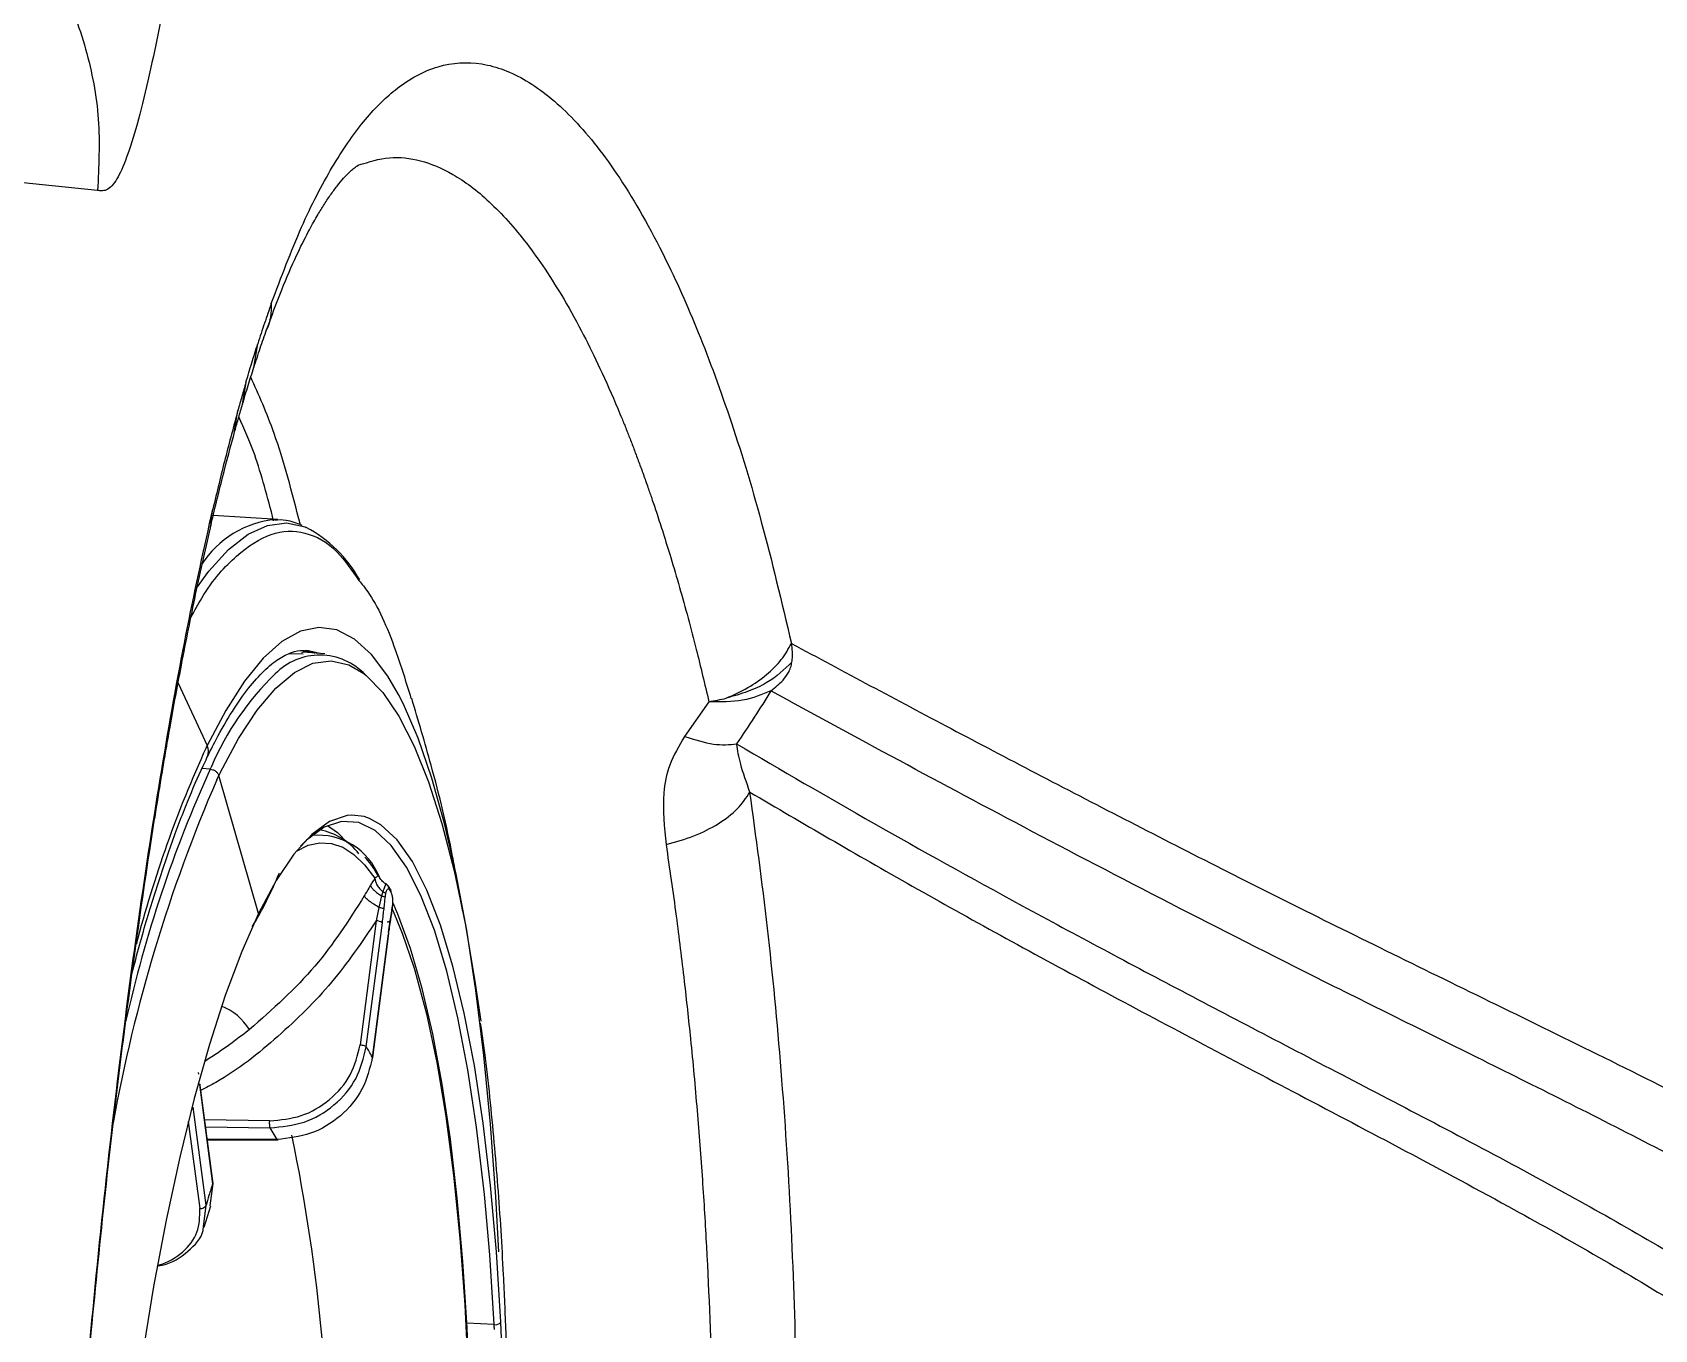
# Model space of a CAD drawing. Extents: x 400 to 501, y 484 to 634.
# Drawn here: x 411.428 to 414.917, y 555.84 to 558.63 of the extents above; entities that cross this region are included whole.
import ezdxf

# ---------------------------------------------------------------- set-up
doc = ezdxf.new("R2010")
doc.units = 0
doc.header["$MEASUREMENT"] = 0
doc.layers.add('1', color=4, linetype='Continuous')
doc.layers.add('DIM', color=3, linetype='Continuous')
doc.layers.add('GEOMETRY', color=3, linetype='Continuous', lineweight=25)

# ---------------------------------------------------------------- blocks, each defined once
blk = doc.blocks.new('2026 GRANDEE')
at = {"layer": '1', "color": 3, "linetype": 'Continuous', "lineweight": 25}
for p, q in [((-38.5212, -38.9311), (-38.5123, -38.88)), ((-38.538, -38.9636), (-38.5459, -39.0102)), ((-38.5626, -39.0681), (-38.555, -39.0234)), ((-38.6141, -39.2664), (-38.609, -39.2359)), ((-38.4689, -39.2581), (-38.6082, -39.2498)), ((-38.4746, -39.2579), (-38.4689, -39.2581)), ((-38.4034, -39.5406), (-38.4099, -39.54)), ((-38.415, -39.5481), (-38.4452, -39.5471)), ((-38.3681, -39.5473), (-38.4146, -39.5437)), ((-38.3789, -39.5464), (-38.4034, -39.5406)), ((-38.6837, -39.6101), (-38.6213, -39.7444)), ((-37.5418, -39.6501), (-37.5943, -39.7249)), ((-38.6149, -39.7952), (-38.6325, -39.7938)), ((-38.6006, -39.818), (-38.5962, -39.8088)), ((-38.5107, -40.1058), (-38.5962, -39.8088)), ((-38.2273, -40.0536), (-38.2302, -40.0486)), ((-38.2517, -40.0927), (-38.2578, -40.1217)), ((-38.2464, -40.068), (-38.2517, -40.0927)), ((-38.2274, -40.1215), (-38.2236, -40.0975)), ((-38.2237, -40.0976), (-38.2226, -40.0892)), ((-38.2228, -40.0892), (-38.2228, -40.0887)), ((-38.0713, -40.1012), (-38.074, -40.0867)), ((-38.2578, -40.1217), (-38.2923, -40.3883)), ((-38.2789, -40.3927), (-38.2444, -40.1261)), ((-38.2309, -40.1457), (-38.2273, -40.1212)), ((-38.2662, -40.4213), (-38.2311, -40.1496)), ((-38.2313, -40.1488), (-38.2657, -40.4154)), ((-38.5301, -40.3553), (-38.5381, -40.3616)), ((-38.6404, -40.4481), (-38.6401, -40.4513)), ((-38.6373, -40.4759), (-38.6094, -40.6866)), ((-38.6088, -40.6875), (-38.6371, -40.4737)), ((-38.6235, -40.7333), (-38.6514, -40.5227)), ((-38.4867, -40.5517), (-38.6271, -40.5493)), ((-38.6618, -40.5533), (-38.6371, -40.7405)), ((-38.6251, -40.5644), (-38.4856, -40.5667)), ((-38.4709, -40.592), (-38.4856, -40.5667)), ((-38.4709, -40.592), (-38.6214, -40.5921)), ((-38.6214, -40.5927), (-38.4682, -40.5927)), ((-38.6094, -40.6866), (-38.6152, -40.7343)), ((-38.6292, -40.7799), (-38.6235, -40.7333)), ((-38.6274, -40.7803), (-38.6137, -40.7346)), ((-38.0037, -40.9901), (-38.0627, -40.9871))]:
    blk.add_line(p, q, dxfattribs=at)
at = {"layer": '1', "color": 3, "linetype": 'Continuous', "lineweight": 25, "flags": 128}
for points in [[(-38.6443, -39.4057), (-38.6177, -39.3695), (-38.5755, -39.323), (-38.5334, -39.2901), (-38.4918, -39.2709), (-38.4507, -39.2656), (-38.4105, -39.2742), (-38.4082, -39.2751)], [(-38.2099, -39.6346), (-38.2326, -39.5955), (-38.2677, -39.5487), (-38.3042, -39.5154), (-38.342, -39.4959), (-38.3807, -39.4902), (-38.4202, -39.4986), (-38.4603, -39.5207), (-38.5007, -39.5567), (-38.5411, -39.6061), (-38.5814, -39.6688), (-38.6213, -39.7444)], [(-38.5936, -39.8035), (-38.5539, -39.7293), (-38.5139, -39.6683), (-38.4736, -39.6208), (-38.4335, -39.5872), (-38.3938, -39.5676), (-38.3546, -39.5622), (-38.3163, -39.5709), (-38.2843, -39.5897)], [(-38.2843, -39.5897), (-38.279, -39.5938), (-38.2431, -39.6307), (-38.2086, -39.6814), (-38.1759, -39.7455), (-38.1452, -39.8227), (-38.1166, -39.9125), (-38.0902, -40.0143), (-38.0664, -40.1275), (-38.0451, -40.2515), (-38.0327, -40.3375)], [(-37.9937, -40.8338), (-38.0002, -40.7145), (-38.0115, -40.5589), (-38.0259, -40.4109), (-38.043, -40.2714), (-38.0629, -40.1414), (-38.0855, -40.0214), (-38.1105, -39.9122), (-38.1379, -39.8145), (-38.1675, -39.7289), (-38.1992, -39.6557), (-38.2099, -39.6346)], [(-38.3099, -39.8941), (-38.3202, -39.895), (-38.3579, -39.9077), (-38.3961, -39.9355), (-38.4346, -39.9779), (-38.4729, -40.0349), (-38.5108, -40.1058)], [(-38.0246, -40.7101), (-38.0258, -40.6983), (-38.0415, -40.5653), (-38.0602, -40.4422), (-38.0817, -40.33), (-38.1059, -40.2296), (-38.1325, -40.1418), (-38.1614, -40.0671), (-38.1924, -40.0062), (-38.2253, -39.9595), (-38.2596, -39.9274), (-38.2953, -39.9101), (-38.3321, -39.9078), (-38.3695, -39.9204), (-38.4075, -39.948), (-38.4205, -39.9607)], [(-38.3622, -39.9168), (-38.3412, -39.9315), (-38.3191, -39.9535)], [(-38.272, -39.9011), (-38.2832, -39.8973), (-38.3099, -39.8941)], [(-37.9896, -40.9848), (-37.9991, -40.8339), (-38.0118, -40.6909), (-38.0276, -40.557), (-38.0464, -40.4331), (-38.0681, -40.3201), (-38.0924, -40.2191), (-38.1193, -40.1306), (-38.1484, -40.0554), (-38.1796, -39.9941), (-38.2126, -39.9471), (-38.2473, -39.9147), (-38.272, -39.9011)], [(-38.4299, -39.9721), (-38.4293, -39.9717), (-38.4039, -39.9591), (-38.3787, -39.9535), (-38.3539, -39.9549), (-38.3296, -39.9632), (-38.3058, -39.9786), (-38.2826, -40.0008), (-38.2602, -40.0299)], [(-38.2234, -40.0959), (-38.2014, -40.148), (-38.1765, -40.2211)], [(-38.0529, -41.4217), (-38.0531, -41.3013), (-38.0561, -41.1467), (-38.0621, -40.9974), (-38.0712, -40.8543), (-38.0832, -40.7185), (-38.098, -40.591), (-38.1157, -40.4727), (-38.1359, -40.3644), (-38.1587, -40.2669), (-38.1838, -40.1809), (-38.211, -40.1071), (-38.2213, -40.0836)], [(-38.5108, -40.1058), (-38.547, -40.1878), (-38.5823, -40.2819), (-38.6164, -40.3875), (-38.6492, -40.5038), (-38.6802, -40.63), (-38.7095, -40.7652), (-38.7366, -40.9084), (-38.7614, -41.0586), (-38.7838, -41.2147), (-38.8036, -41.3755), (-38.8206, -41.5399), (-38.8348, -41.7068), (-38.8459, -41.8748), (-38.854, -42.0429), (-38.859, -42.2098), (-38.8608, -42.3742), (-38.8594, -42.5351), (-38.8549, -42.6913), (-38.8472, -42.8415), (-38.8365, -42.9848)], [(-38.2311, -40.1496), (-38.2311, -40.1495), (-38.2313, -40.1488)], [(-38.1765, -40.2211), (-38.1743, -40.2284), (-38.1495, -40.3214), (-38.1273, -40.4263), (-38.1078, -40.5424), (-38.0911, -40.6686), (-38.0775, -40.8041), (-38.0669, -40.9478), (-38.0595, -41.0987), (-38.0554, -41.2554), (-38.0545, -41.4169)], [(-38.6376, -40.4721), (-38.6373, -40.4729), (-38.6371, -40.4737)], [(-38.6371, -40.4737), (-38.6371, -40.4744), (-38.6373, -40.4759)], [(-38.0037, -40.9901), (-38.0131, -40.8403), (-38.0246, -40.7101)], [(-38.3302, -43.6461), (-38.293, -43.5617), (-38.2568, -43.4645), (-38.2218, -43.3552), (-38.1883, -43.2346), (-38.1566, -43.1037), (-38.1269, -42.9634), (-38.0994, -42.8148), (-38.0744, -42.6591), (-38.052, -42.4975), (-38.0324, -42.3311), (-38.0157, -42.1613), (-38.0022, -41.9892), (-37.9918, -41.8164), (-37.9847, -41.6439), (-37.9809, -41.4733), (-37.9804, -41.3057), (-37.9833, -41.1424), (-37.9896, -40.9848)]]:
    blk.add_lwpolyline(points, dxfattribs=at)
at = {"layer": '1', "color": 3, "linetype": 'Continuous', "lineweight": 25}
for centre, radius, start, end in [((-38.4529, -39.4709), 0.2141, 95.8117, 147.3254), ((-38.5428, -39.5273), 0.2859, 29.1427, 61.9067), ((-38.3788, -39.684), 0.1341, 43.1555, 135.8232), ((-38.0494, -40.0306), 0.6122, 134.0386, 156.8446), ((-37.6552, -40.2122), 1.0734, 154.1628, 154.4712), ((-36.2459, -40.8327), 2.6129, 155.5108, 165.3578), ((-35.5161, -41.1519), 3.3606, 156.6134, 169.7903), ((-36.0355, -40.9601), 2.8303, 155.6947, 167.3169), ((-37.333, -40.4148), 1.4239, 153.965, 154.2011), ((-37.6666, -40.2575), 1.0322, 153.9067, 154.2316), ((-38.3821, -40.0781), 0.1407, 20.9916, 95.7046), ((-38.4029, -40.0599), 0.1358, 37.2919, 80.0229), ((-39.3098, -39.6669), 0.9142, 329.2249, 337.4161), ((-38.2571, -40.1421), 0.0205, 51.5664, 91.8785), ((-38.6392, -40.4247), 0.1293, 32.4546, 67.7238), ((-38.6598, -40.5196), 0.00903, 300.432, 339.8004), ((-42.3472, -41.3878), 3.9904, 358.9346, 11.6394), ((-38.0008, -40.9766), 0.0138, 257.7188, 324.0156), ((-48.2121, -41.5088), 10.2215, 2.84873, 2.90871)]:
    blk.add_arc(centre, radius, start, end, dxfattribs=at)
for points, knots in [([(-38.4833, -38.7936), (-38.4619, -38.7369), (-38.4199, -38.6256), (-38.3534, -38.4974), (-38.2861, -38.3992), (-38.2104, -38.3232), (-38.1256, -38.2772), (-38.0309, -38.2712), (-37.9346, -38.3076), (-37.837, -38.3864), (-37.7385, -38.5093), (-37.6485, -38.6647), (-37.5676, -38.8428), (-37.4961, -39.0359), (-37.4266, -39.2612), (-37.3853, -39.4359), (-37.3642, -39.525)], [0, 0, 0, 0, 0.068298, 0.133899, 0.19714, 0.258442, 0.337887, 0.415688, 0.492908, 0.570582, 0.649704, 0.731261, 0.794647, 0.860349, 0.928701, 1, 1, 1, 1]), ([(-38.295, -38.4956), (-38.2732, -38.4889), (-38.2298, -38.4754), (-38.1619, -38.4834), (-38.1033, -38.5076), (-38.0538, -38.5406), (-38.014, -38.574), (-37.9738, -38.6151), (-37.9337, -38.6636), (-37.8936, -38.7197), (-37.8526, -38.7851), (-37.8133, -38.8566), (-37.7747, -38.935), (-37.7474, -38.9966), (-37.7287, -39.0416), (-37.7195, -39.0643), (-37.7102, -39.088), (-37.7008, -39.1127), (-37.6912, -39.1383), (-37.6815, -39.1649), (-37.6723, -39.1911), (-37.6629, -39.2183), (-37.6523, -39.2497), (-37.6391, -39.2905), (-37.6229, -39.3429), (-37.5987, -39.4251), (-37.5709, -39.5276), (-37.5508, -39.6124), (-37.5418, -39.6501)], [0, 0, 0, 0, 0.085427, 0.169691, 0.256015, 0.303369, 0.352134, 0.402322, 0.45153, 0.500552, 0.552075, 0.606113, 0.651856, 0.703224, 0.715532, 0.728127, 0.741006, 0.754172, 0.767624, 0.781363, 0.79539, 0.807334, 0.822013, 0.841604, 0.866115, 0.895558, 0.953589, 1, 1, 1, 1]), ([(-38.4941, -38.8527), (-38.4831, -38.8223), (-38.4615, -38.7631), (-38.4312, -38.694), (-38.4058, -38.6425), (-38.3862, -38.6073), (-38.3705, -38.5815), (-38.3559, -38.5597), (-38.3413, -38.54), (-38.3273, -38.5233), (-38.3153, -38.511), (-38.3052, -38.5021), (-38.2978, -38.4968), (-38.296, -38.4959), (-38.295, -38.4954)], [0, 0, 0, 0, 0.125146, 0.244636, 0.339151, 0.410143, 0.467721, 0.529887, 0.596936, 0.667501, 0.737203, 0.806698, 0.892487, 1, 1, 1, 1]), ([(-38.4833, -38.7936), (-38.4882, -38.8077), (-38.4979, -38.8356), (-38.5075, -38.8652), (-38.5123, -38.88)], [0, 0, 0, 0, 0.501818, 1, 1, 1, 1]), ([(-38.4833, -38.7936), (-38.4838, -38.8129), (-38.4844, -38.8325), (-38.4933, -38.8492), (-38.4934, -38.8496)], [0, 0, 0, 0, 0.980728, 1, 1, 1, 1]), ([(-38.5209, -38.9313), (-38.5163, -38.9173), (-38.5072, -38.8893), (-38.4979, -38.8629), (-38.4933, -38.8497)], [0, 0, 0, 0, 0.498271, 1, 1, 1, 1]), ([(-38.538, -38.9636), (-38.5337, -38.9494), (-38.5253, -38.9209), (-38.5166, -38.8936), (-38.5123, -38.88)], [0, 0, 0, 0, 0.499763, 1, 1, 1, 1]), ([(-38.5453, -39.0108), (-38.5413, -38.9971), (-38.5332, -38.9698), (-38.5249, -38.9437), (-38.5207, -38.9307)], [0, 0, 0, 0, 0.499827, 1, 1, 1, 1]), ([(-38.538, -38.9636), (-38.5408, -38.9734), (-38.5466, -38.9931), (-38.5522, -39.0133), (-38.555, -39.0234)], [0, 0, 0, 0, 0.50124, 1, 1, 1, 1]), ([(-38.4205, -39.2698), (-38.4386, -39.2003), (-38.4711, -39.0761), (-38.5102, -38.9902), (-38.5275, -38.9523)], [0, 0, 0, 0, 0.558887, 1, 1, 1, 1]), ([(-38.5616, -39.0678), (-38.5589, -39.0581), (-38.5534, -39.0386), (-38.548, -39.0198), (-38.5452, -39.0103)], [0, 0, 0, 0, 0.498736, 1, 1, 1, 1]), ([(-38.555, -39.0234), (-38.5642, -39.0574), (-38.5826, -39.1253), (-38.6002, -39.199), (-38.609, -39.2359)], [0, 0, 0, 0, 0.50044, 1, 1, 1, 1]), ([(-38.4783, -39.2608), (-38.4913, -39.2107), (-38.5141, -39.1235), (-38.5415, -39.0632), (-38.5531, -39.0376)], [0, 0, 0, 0, 0.575123, 1, 1, 1, 1]), ([(-38.6141, -39.274), (-38.6055, -39.238), (-38.5883, -39.1661), (-38.5704, -39.1001), (-38.5614, -39.0671)], [0, 0, 0, 0, 0.49971, 1, 1, 1, 1]), ([(-38.9437, -42.0059), (-38.9361, -41.8708), (-38.9209, -41.6011), (-38.8899, -41.2009), (-38.8537, -40.8125), (-38.8122, -40.4421), (-38.7664, -40.095), (-38.7169, -39.7765), (-38.6649, -39.4875), (-38.6274, -39.3188), (-38.609, -39.2359)], [0, 0, 0, 0, 0.130507, 0.260505, 0.389534, 0.517054, 0.642456, 0.765134, 0.884483, 1, 1, 1, 1]), ([(-38.4169, -39.2709), (-38.4283, -39.2664), (-38.4476, -39.2587), (-38.468, -39.2592), (-38.4764, -39.2595)], [0, 0, 0, 0, 0.588861, 1, 1, 1, 1]), ([(-38.9427, -42.0048), (-38.938, -41.9184), (-38.9294, -41.7606), (-38.915, -41.5472), (-38.9025, -41.3786), (-38.8914, -41.2416), (-38.8756, -41.0582), (-38.8525, -40.8162), (-38.8198, -40.52), (-38.7841, -40.2378), (-38.7547, -40.0329), (-38.7331, -39.8949), (-38.7184, -39.8045), (-38.6996, -39.6948), (-38.6751, -39.562), (-38.6457, -39.414), (-38.6236, -39.317), (-38.6121, -39.2668)], [0, 0, 0, 0, 0.0842268, 0.153685, 0.2083863, 0.2496864, 0.2890878, 0.3907135, 0.4935272, 0.5963196, 0.6948559, 0.7249673, 0.7580639, 0.8030217, 0.8596734, 0.9274043, 1, 1, 1, 1]), ([(-38.6558, -39.4677), (-38.6482, -39.4538), (-38.6159, -39.3946), (-38.5579, -39.3319), (-38.4832, -39.2823), (-38.4104, -39.2813), (-38.3468, -39.3145), (-38.31, -39.3673), (-38.2947, -39.3892)], [0, 0, 0, 0, 0.061029, 0.260324, 0.45962, 0.658915, 0.85821, 1, 1, 1, 1]), ([(-38.2947, -39.3892), (-38.2884, -39.397), (-38.2601, -39.4318), (-38.222, -39.5153), (-38.1936, -39.6077), (-38.1828, -39.643)], [0, 0, 0, 0, 0.151465, 0.676396, 1, 1, 1, 1]), ([(-38.6217, -39.7705), (-38.6153, -39.7577), (-38.5971, -39.721), (-38.567, -39.6692), (-38.5321, -39.6193), (-38.4985, -39.5819), (-38.4672, -39.5565), (-38.439, -39.5431), (-38.4198, -39.5384), (-38.4087, -39.5408), (-38.4056, -39.5416)], [0, 0, 0, 0, 0.077627, 0.222637, 0.366759, 0.509695, 0.651758, 0.794177, 0.941436, 1, 1, 1, 1]), ([(-38.4178, -39.544), (-38.4085, -39.5417), (-38.3986, -39.5393), (-38.3893, -39.5453), (-38.3888, -39.5457)], [0, 0, 0, 0, 0.946806, 1, 1, 1, 1]), ([(-37.5047, -39.6426), (-37.4887, -39.6354), (-37.4568, -39.6211), (-37.4168, -39.5925), (-37.384, -39.5602), (-37.3708, -39.5368), (-37.3642, -39.525)], [0, 0, 0, 0, 0.249998, 0.499999, 0.750002, 1, 1, 1, 1]), ([(-37.3642, -39.525), (-37.2516, -39.5853), (-37.0261, -39.706), (-36.6532, -39.9009), (-36.2518, -40.1046), (-35.811, -40.3197), (-35.4265, -40.5077), (-35.1252, -40.6695), (-34.918, -40.7925), (-34.7457, -40.9129), (-34.6114, -41.03), (-34.5139, -41.1328), (-34.4304, -41.2454), (-34.3626, -41.3653), (-34.3098, -41.487), (-34.2663, -41.6207), (-34.2228, -41.8014), (-34.1873, -42.0331), (-34.1623, -42.3122), (-34.1474, -42.5944), (-34.1386, -42.8778), (-34.132, -43.252), (-34.1293, -43.7167), (-34.1294, -44.0867), (-34.1295, -44.2715)], [0, 0, 0, 0, 0.100112, 0.200649, 0.300724, 0.400619, 0.500675, 0.542374, 0.583963, 0.625534, 0.646387, 0.66732, 0.688265, 0.703912, 0.719523, 0.7351, 0.750689, 0.778681, 0.806702, 0.834709, 0.86271, 0.890722, 0.945416, 1, 1, 1, 1]), ([(-37.3632, -39.5649), (-37.3627, -39.5609), (-37.3617, -39.5533), (-37.362, -39.5395), (-37.3633, -39.5307), (-37.3642, -39.525)], [0, 0, 0, 0, 0.276743, 0.529706, 1, 1, 1, 1]), ([(-37.3632, -39.5649), (-37.3794, -39.5807), (-37.4041, -39.6047), (-37.4576, -39.6292), (-37.489, -39.6381), (-37.5047, -39.6426)], [0, 0, 0, 0, 0.487692, 0.743884, 1, 1, 1, 1]), ([(-37.4084, -39.6266), (-37.3991, -39.6193), (-37.3846, -39.608), (-37.372, -39.5908), (-37.3657, -39.577), (-37.364, -39.5689), (-37.3632, -39.5649)], [0, 0, 0, 0, 0.466024, 0.725456, 0.867133, 1, 1, 1, 1]), ([(-38.0856, -40.0241), (-38.0881, -40.0104), (-38.1026, -39.9304), (-38.1333, -39.8038), (-38.167, -39.6907), (-38.1813, -39.6426)], [0, 0, 0, 0, 0.106127, 0.619866, 1, 1, 1, 1]), ([(-37.4084, -39.6266), (-37.4278, -39.6348), (-37.4667, -39.6512), (-37.5167, -39.6505), (-37.5418, -39.6501)], [0, 0, 0, 0, 0.496895, 1, 1, 1, 1]), ([(-37.5418, -39.6501), (-37.5355, -39.6491), (-37.5229, -39.6469), (-37.5108, -39.644), (-37.5047, -39.6426)], [0, 0, 0, 0, 0.500863, 1, 1, 1, 1]), ([(-37.4084, -39.6266), (-37.4202, -39.6456), (-37.4438, -39.6838), (-37.4694, -39.7219), (-37.4823, -39.741)], [0, 0, 0, 0, 0.4989239, 1, 1, 1, 1]), ([(-34.2687, -44.2491), (-34.2686, -44.0183), (-34.2684, -43.5588), (-34.2733, -43.0082), (-34.2859, -42.5983), (-34.3002, -42.3264), (-34.3238, -42.0577), (-34.3574, -41.8348), (-34.3986, -41.662), (-34.44, -41.5348), (-34.491, -41.4188), (-34.5578, -41.3037), (-34.6403, -41.1965), (-34.7368, -41.0983), (-34.8709, -40.9846), (-35.0419, -40.8674), (-35.2457, -40.7472), (-35.5115, -40.6039), (-35.8348, -40.4422), (-36.1972, -40.2631), (-36.5347, -40.0924), (-36.845, -39.9306), (-37.139, -39.7738), (-37.3177, -39.6762), (-37.4084, -39.6266)], [0, 0, 0, 0, 0.069459, 0.138289, 0.16579, 0.193316, 0.220796, 0.248195, 0.263443, 0.278468, 0.293631, 0.309366, 0.330489, 0.351232, 0.372605, 0.415684, 0.457523, 0.499454, 0.583151, 0.667533, 0.75002, 0.834299, 0.915826, 1, 1, 1, 1]), ([(-38.6218, -39.7704), (-38.6215, -39.7699), (-38.6198, -39.767), (-38.6186, -39.7609), (-38.6185, -39.7526), (-38.6204, -39.7472), (-38.6213, -39.7444)], [0, 0, 0, 0, 0.072549, 0.38171, 0.690854, 1, 1, 1, 1]), ([(-37.5943, -39.7249), (-37.6063, -39.7452), (-37.6292, -39.7844), (-37.644, -39.8639), (-37.6379, -39.9206), (-37.634, -39.9575)], [0, 0, 0, 0, 0.2751005, 0.5291768, 1, 1, 1, 1]), ([(-37.5943, -39.7248), (-37.5726, -39.7317), (-37.5292, -39.7453), (-37.4979, -39.7424), (-37.4822, -39.7409)], [0, 0, 0, 0, 0.500001, 1, 1, 1, 1]), ([(-37.4822, -39.741), (-37.3857, -39.7973), (-37.1945, -39.9091), (-36.8697, -40.089), (-36.5185, -40.2765), (-36.1359, -40.4753), (-35.806, -40.6477), (-35.5462, -40.7923), (-35.364, -40.9005), (-35.1934, -41.0135), (-35.038, -41.1356), (-34.9243, -41.2475), (-34.8401, -41.357), (-34.7823, -41.4518), (-34.733, -41.5588), (-34.6885, -41.69), (-34.6516, -41.8491), (-34.6235, -42.034), (-34.601, -42.2572), (-34.5853, -42.5167), (-34.5721, -42.9056), (-34.5664, -43.391), (-34.5662, -43.7783), (-34.566, -43.9716)], [0, 0, 0, 0, 0.100049, 0.198259, 0.298532, 0.39842, 0.498155, 0.540017, 0.581633, 0.624439, 0.657079, 0.688784, 0.704911, 0.720911, 0.736258, 0.751321, 0.771655, 0.792484, 0.813401, 0.844807, 0.876245, 0.938247, 1, 1, 1, 1]), ([(-37.4535, -39.8448), (-37.461, -39.8238), (-37.4749, -39.7849), (-37.4799, -39.7548), (-37.4822, -39.741)], [0, 0, 0, 0, 0.538349, 1, 1, 1, 1]), ([(-38.783, -40.2356), (-38.7777, -40.2149), (-38.7616, -40.1531), (-38.7335, -40.06), (-38.699, -39.9565), (-38.6644, -39.8656), (-38.6385, -39.8058), (-38.6244, -39.7763), (-38.6217, -39.7705)], [0, 0, 0, 0, 0.108213, 0.322503, 0.536423, 0.749843, 0.950585, 1, 1, 1, 1]), ([(-38.6149, -39.7952), (-38.6129, -39.7955), (-38.6088, -39.7961), (-38.6033, -39.7992), (-38.5987, -39.8035), (-38.597, -39.807), (-38.5962, -39.8088)], [0, 0, 0, 0, 0.249984, 0.49998, 0.749992, 1, 1, 1, 1]), ([(-37.634, -39.9575), (-37.6136, -39.9518), (-37.5727, -39.9405), (-37.5203, -39.9134), (-37.4778, -39.8812), (-37.4616, -39.8569), (-37.4535, -39.8448)], [0, 0, 0, 0, 0.250004, 0.500004, 0.750002, 1, 1, 1, 1]), ([(-37.36, -41.7654), (-37.3566, -41.6523), (-37.3499, -41.426), (-37.3524, -41.0906), (-37.3638, -40.7614), (-37.3849, -40.4418), (-37.4142, -40.1331), (-37.4404, -39.941), (-37.4535, -39.8448)], [0, 0, 0, 0, 0.165418, 0.331154, 0.497365, 0.664182, 0.831706, 1, 1, 1, 1]), ([(-37.4535, -39.8448), (-37.3399, -39.9113), (-37.1127, -40.0445), (-36.7202, -40.2595), (-36.2918, -40.4857), (-35.9232, -40.679), (-35.64, -40.8368), (-35.4546, -40.9465), (-35.2665, -41.0698), (-35.1124, -41.1902), (-34.997, -41.3069), (-34.9194, -41.4042), (-34.8556, -41.5119), (-34.8071, -41.6266), (-34.7717, -41.7415), (-34.7441, -41.865), (-34.716, -42.0375), (-34.6934, -42.2611), (-34.6726, -42.6223), (-34.6624, -43.0728), (-34.6607, -43.4323), (-34.6599, -43.6105)], [0, 0, 0, 0, 0.125148, 0.25039, 0.375567, 0.500491, 0.547379, 0.594003, 0.640694, 0.687832, 0.708964, 0.729935, 0.750735, 0.766255, 0.781794, 0.79741, 0.813088, 0.844674, 0.876247, 0.938648, 1, 1, 1, 1]), ([(-37.634, -39.9575), (-37.6266, -40.0084), (-37.6126, -40.1042), (-37.5954, -40.2446), (-37.5802, -40.384), (-37.5671, -40.5265), (-37.5557, -40.6758), (-37.5435, -40.8765), (-37.5338, -41.1327), (-37.5308, -41.4486), (-37.5368, -41.6603), (-37.5399, -41.7659)], [0, 0, 0, 0, 0.0955376, 0.1797004, 0.2524504, 0.3406696, 0.424206, 0.5030424, 0.671591, 0.8360534, 1, 1, 1, 1]), ([(-38.2539, -40.0239), (-38.2618, -40.0106), (-38.2708, -39.9955), (-38.2809, -39.9857), (-38.2821, -39.9845)], [0, 0, 0, 0, 0.8805835, 1, 1, 1, 1]), ([(-38.2507, -40.0277), (-38.2515, -40.0264), (-38.2528, -40.0239), (-38.258, -40.0281), (-38.2602, -40.0299)], [0, 0, 0, 0, 0.571734, 1, 1, 1, 1]), ([(-38.2345, -40.0438), (-38.2379, -40.0415), (-38.2446, -40.037), (-38.2485, -40.031), (-38.2505, -40.0281)], [0, 0, 0, 0, 0.500477, 1, 1, 1, 1]), ([(-38.2699, -40.0449), (-38.2724, -40.0492), (-38.2768, -40.0568), (-38.2813, -40.0646), (-38.2833, -40.0681)], [0, 0, 0, 0, 0.560545, 1, 1, 1, 1]), ([(-38.2602, -40.0299), (-38.262, -40.0325), (-38.2652, -40.0371), (-38.2685, -40.0425), (-38.2699, -40.0449)], [0, 0, 0, 0, 0.560472, 1, 1, 1, 1]), ([(-38.2699, -40.0449), (-38.2692, -40.0464), (-38.2679, -40.0496), (-38.2626, -40.0555), (-38.2554, -40.0619), (-38.2494, -40.0659), (-38.2464, -40.068)], [0, 0, 0, 0, 0.239984, 0.493049, 0.749789, 1, 1, 1, 1]), ([(-38.2602, -40.0299), (-38.2601, -40.0321), (-38.2597, -40.0366), (-38.2563, -40.0443), (-38.2508, -40.052), (-38.2458, -40.0567), (-38.2433, -40.059)], [0, 0, 0, 0, 0.241721, 0.494681, 0.750455, 1, 1, 1, 1]), ([(-38.2433, -40.059), (-38.2439, -40.0606), (-38.2449, -40.0634), (-38.2459, -40.0666), (-38.2464, -40.068)], [0, 0, 0, 0, 0.554522, 1, 1, 1, 1]), ([(-38.2358, -40.0429), (-38.236, -40.0425), (-38.2369, -40.0412), (-38.2379, -40.0428), (-38.2393, -40.0485), (-38.242, -40.0554), (-38.2433, -40.059)], [0, 0, 0, 0, 0.093461, 0.379631, 0.681854, 1, 1, 1, 1]), ([(-38.2433, -40.059), (-38.2425, -40.0593), (-38.241, -40.06), (-38.2391, -40.0613), (-38.2377, -40.0626), (-38.2373, -40.0635), (-38.2371, -40.064)], [0, 0, 0, 0, 0.246559, 0.499985, 0.753408, 1, 1, 1, 1]), ([(-38.2371, -40.064), (-38.2368, -40.0623), (-38.236, -40.0589), (-38.2346, -40.0552), (-38.2329, -40.0527), (-38.2309, -40.0524), (-38.2296, -40.0542), (-38.2289, -40.0551)], [0, 0, 0, 0, 0.151234, 0.315252, 0.497178, 0.734656, 1, 1, 1, 1]), ([(-38.2302, -40.0486), (-38.2311, -40.0472), (-38.233, -40.0443), (-38.2353, -40.0428), (-38.2364, -40.042)], [0, 0, 0, 0, 0.498364, 1, 1, 1, 1]), ([(-38.2346, -40.0444), (-38.2337, -40.045), (-38.2318, -40.0461), (-38.2299, -40.0488), (-38.2288, -40.0518), (-38.2289, -40.054), (-38.2289, -40.0551)], [0, 0, 0, 0, 0.244666, 0.499991, 0.755338, 1, 1, 1, 1]), ([(-38.2317, -40.0494), (-38.2308, -40.0499), (-38.2289, -40.0511), (-38.227, -40.0537), (-38.2259, -40.0568), (-38.226, -40.0589), (-38.2261, -40.06)], [0, 0, 0, 0, 0.24475, 0.50008, 0.755358, 1, 1, 1, 1]), ([(-38.2289, -40.0551), (-38.2284, -40.056), (-38.2274, -40.0576), (-38.2265, -40.0593), (-38.2261, -40.06)], [0, 0, 0, 0, 0.560048, 1, 1, 1, 1]), ([(-38.2261, -40.06), (-38.2253, -40.0617), (-38.2238, -40.0649), (-38.2226, -40.073), (-38.2223, -40.0813), (-38.2226, -40.0863), (-38.2228, -40.0887)], [0, 0, 0, 0, 0.33324, 0.622418, 0.821474, 1, 1, 1, 1]), ([(-38.2833, -40.0681), (-38.3165, -40.12), (-38.3846, -40.2267), (-38.4807, -40.3117), (-38.5301, -40.3553)], [0, 0, 0, 0, 0.487073, 1, 1, 1, 1]), ([(-38.2517, -40.0927), (-38.2554, -40.0905), (-38.2631, -40.086), (-38.2729, -40.0789), (-38.2802, -40.0726), (-38.2823, -40.0695), (-38.2833, -40.0681)], [0, 0, 0, 0, 0.251258, 0.510691, 0.764626, 1, 1, 1, 1]), ([(-38.2517, -40.0927), (-38.2504, -40.0928), (-38.2479, -40.0932), (-38.2445, -40.094), (-38.2419, -40.0949), (-38.2412, -40.0955), (-38.2408, -40.0958)], [0, 0, 0, 0, 0.243125, 0.500001, 0.756862, 1, 1, 1, 1]), ([(-38.2464, -40.068), (-38.2454, -40.0681), (-38.2434, -40.0685), (-38.2409, -40.0693), (-38.239, -40.0701), (-38.2384, -40.0706), (-38.2381, -40.0709)], [0, 0, 0, 0, 0.245351, 0.500054, 0.754774, 1, 1, 1, 1]), ([(-38.2444, -40.1261), (-38.2437, -40.1205), (-38.2424, -40.1105), (-38.2413, -40.1003), (-38.2408, -40.0958)], [0, 0, 0, 0, 0.5599779, 1, 1, 1, 1]), ([(-38.2408, -40.0958), (-38.2403, -40.0911), (-38.2394, -40.0828), (-38.2385, -40.0745), (-38.2381, -40.0709)], [0, 0, 0, 0, 0.559994, 1, 1, 1, 1]), ([(-38.2381, -40.0709), (-38.2379, -40.0695), (-38.2376, -40.0671), (-38.2373, -40.0649), (-38.2371, -40.064)], [0, 0, 0, 0, 0.5597479, 1, 1, 1, 1]), ([(-38.2236, -40.0958), (-38.2242, -40.1003), (-38.2254, -40.1082), (-38.2266, -40.116), (-38.2271, -40.1195)], [0, 0, 0, 0, 0.559995, 1, 1, 1, 1]), ([(-38.2228, -40.0887), (-38.2229, -40.0901), (-38.2231, -40.0925), (-38.2234, -40.0948), (-38.2236, -40.0958)], [0, 0, 0, 0, 0.559725, 1, 1, 1, 1]), ([(-38.2578, -40.1217), (-38.2882, -40.1667), (-38.3492, -40.2568), (-38.4676, -40.372), (-38.564, -40.4497), (-38.6244, -40.4808), (-38.6354, -40.4865)], [0, 0, 0, 0, 0.30907, 0.619177, 0.930302, 1, 1, 1, 1]), ([(-38.2338, -40.1236), (-38.2327, -40.1235), (-38.2305, -40.1233), (-38.2281, -40.1223), (-38.2268, -40.121), (-38.227, -40.12), (-38.2271, -40.1195)], [0, 0, 0, 0, 0.2430448, 0.4999408, 0.7569045, 1, 1, 1, 1]), ([(-38.2271, -40.1195), (-38.228, -40.1249), (-38.2294, -40.1345), (-38.2307, -40.1444), (-38.2313, -40.1488)], [0, 0, 0, 0, 0.559978, 1, 1, 1, 1]), ([(-37.9836, -40.8828), (-37.9853, -40.8511), (-37.9905, -40.7549), (-38.0033, -40.5949), (-38.0178, -40.4466), (-38.0299, -40.3629), (-38.033, -40.3419)], [0, 0, 0, 0, 0.170681, 0.517227, 0.878918, 1, 1, 1, 1]), ([(-38.5381, -40.3616), (-38.5577, -40.3766), (-38.5859, -40.3981), (-38.6159, -40.4172), (-38.625, -40.4231)], [0, 0, 0, 0, 0.69523, 1, 1, 1, 1]), ([(-38.4867, -40.5517), (-38.4637, -40.5496), (-38.4174, -40.5455), (-38.3555, -40.5088), (-38.3086, -40.4546), (-38.2977, -40.4104), (-38.2923, -40.3883)], [0, 0, 0, 0, 0.247078, 0.497572, 0.749292, 1, 1, 1, 1]), ([(-38.4856, -40.5667), (-38.4609, -40.5644), (-38.4115, -40.5598), (-38.3457, -40.5207), (-38.2963, -40.4631), (-38.2847, -40.4162), (-38.2789, -40.3927)], [0, 0, 0, 0, 0.249998, 0.499766, 0.749185, 1, 1, 1, 1]), ([(-38.2923, -40.3883), (-38.2907, -40.3885), (-38.2877, -40.3888), (-38.2835, -40.3899), (-38.2802, -40.3913), (-38.2793, -40.3923), (-38.2789, -40.3927)], [0, 0, 0, 0, 0.249996, 0.500011, 0.749984, 1, 1, 1, 1]), ([(-38.2657, -40.4154), (-38.2682, -40.4109), (-38.2725, -40.403), (-38.2769, -40.3959), (-38.2789, -40.3927)], [0, 0, 0, 0, 0.560064, 1, 1, 1, 1]), ([(-38.2657, -40.4154), (-38.2715, -40.4388), (-38.2831, -40.4856), (-38.3321, -40.5438), (-38.3974, -40.5839), (-38.4464, -40.5893), (-38.4709, -40.592)], [0, 0, 0, 0, 0.2499685, 0.4995042, 0.7499496, 1, 1, 1, 1]), ([(-38.4856, -40.5667), (-38.4857, -40.5664), (-38.486, -40.5658), (-38.4864, -40.5639), (-38.4867, -40.5608), (-38.4869, -40.557), (-38.4868, -40.5539), (-38.4868, -40.5524), (-38.4867, -40.5516)], [0, 0, 0, 0, 0.1241866, 0.2487707, 0.5000321, 0.7512753, 0.8758254, 1, 1, 1, 1]), ([(-38.4709, -40.592), (-38.4706, -40.5924), (-38.4699, -40.5931), (-38.4693, -40.5921), (-38.469, -40.5917)], [0, 0, 0, 0, 0.529645, 1, 1, 1, 1]), ([(-38.6094, -40.6866), (-38.6121, -40.6951), (-38.6168, -40.7104), (-38.6215, -40.7263), (-38.6235, -40.7333)], [0, 0, 0, 0, 0.560056, 1, 1, 1, 1]), ([(-38.7266, -40.8622), (-38.7266, -40.8622), (-38.7062, -40.8571), (-38.6716, -40.8359), (-38.6377, -40.7931), (-38.6373, -40.758), (-38.6371, -40.7405)], [0, 0, 0, 0, 0.000013, 0.33271, 0.667023, 1, 1, 1, 1]), ([(-38.6371, -40.7405), (-38.6355, -40.7404), (-38.6325, -40.7403), (-38.6283, -40.7387), (-38.6249, -40.7363), (-38.624, -40.7343), (-38.6235, -40.7333)], [0, 0, 0, 0, 0.249933, 0.499984, 0.750045, 1, 1, 1, 1]), ([(-38.7268, -40.8635), (-38.7238, -40.8631), (-38.6977, -40.8595), (-38.6617, -40.8334), (-38.6314, -40.8031), (-38.6295, -40.7825), (-38.6292, -40.7799)], [0, 0, 0, 0, 0.056779, 0.497987, 0.938563, 1, 1, 1, 1]), ([(-38.2222, -43.4604), (-38.2201, -43.4527), (-38.2008, -43.384), (-38.17, -43.2473), (-38.1295, -43.0538), (-38.0951, -42.8592), (-38.0661, -42.6694), (-38.0418, -42.4821), (-38.0214, -42.2962), (-38.0046, -42.1109), (-37.9914, -41.926), (-37.9816, -41.7413), (-37.9752, -41.557), (-37.9723, -41.3728), (-37.9731, -41.1888), (-37.977, -41.0252), (-37.9817, -40.9239), (-37.9836, -40.8828)], [0, 0, 0, 0, 0.010065, 0.090266, 0.173069, 0.25066, 0.32474, 0.396501, 0.46673, 0.535983, 0.604688, 0.673205, 0.74183, 0.810831, 0.880581, 0.951523, 1, 1, 1, 1])]:
    blk.add_open_spline(points, degree=3, knots=knots, dxfattribs=at)
at = {"layer": 'GEOMETRY', "ltscale": 16}
blk.add_line((-38.857, -38.5505), (-39.0448, -38.531), dxfattribs=at)
for points, knots in [([(-38.5169, -36.9358), (-38.5278, -37.0047), (-38.5499, -37.1453), (-38.5828, -37.3598), (-38.6168, -37.578), (-38.6518, -37.7968), (-38.6833, -37.9828), (-38.711, -38.1335), (-38.7345, -38.2514), (-38.758, -38.3559), (-38.7811, -38.442), (-38.803, -38.5043), (-38.8209, -38.5363), (-38.8353, -38.549), (-38.8465, -38.5517), (-38.8536, -38.5509), (-38.857, -38.5505)], [0, 0, 0, 0, 0.083818, 0.170772, 0.260532, 0.35337, 0.449896, 0.512511, 0.577153, 0.644126, 0.713644, 0.785595, 0.859046, 0.90795, 0.955641, 1, 1, 1, 1]), ([(-39.0186, -37.9729), (-38.9898, -38.0153), (-38.9324, -38.1002), (-38.8788, -38.245), (-38.8494, -38.3968), (-38.8545, -38.4992), (-38.857, -38.5505)], [0, 0, 0, 0, 0.2500001, 0.5, 0.7499999, 1, 1, 1, 1])]:
    blk.add_open_spline(points, degree=3, knots=knots, dxfattribs=at)

msp = doc.modelspace()

# ---------------------------------------------------------------- block references
at = {"layer": 'DIM'}
msp.add_blockref('2026 GRANDEE', (450.4248, 596.8403), dxfattribs=at)

doc.saveas('drawing.dxf')
